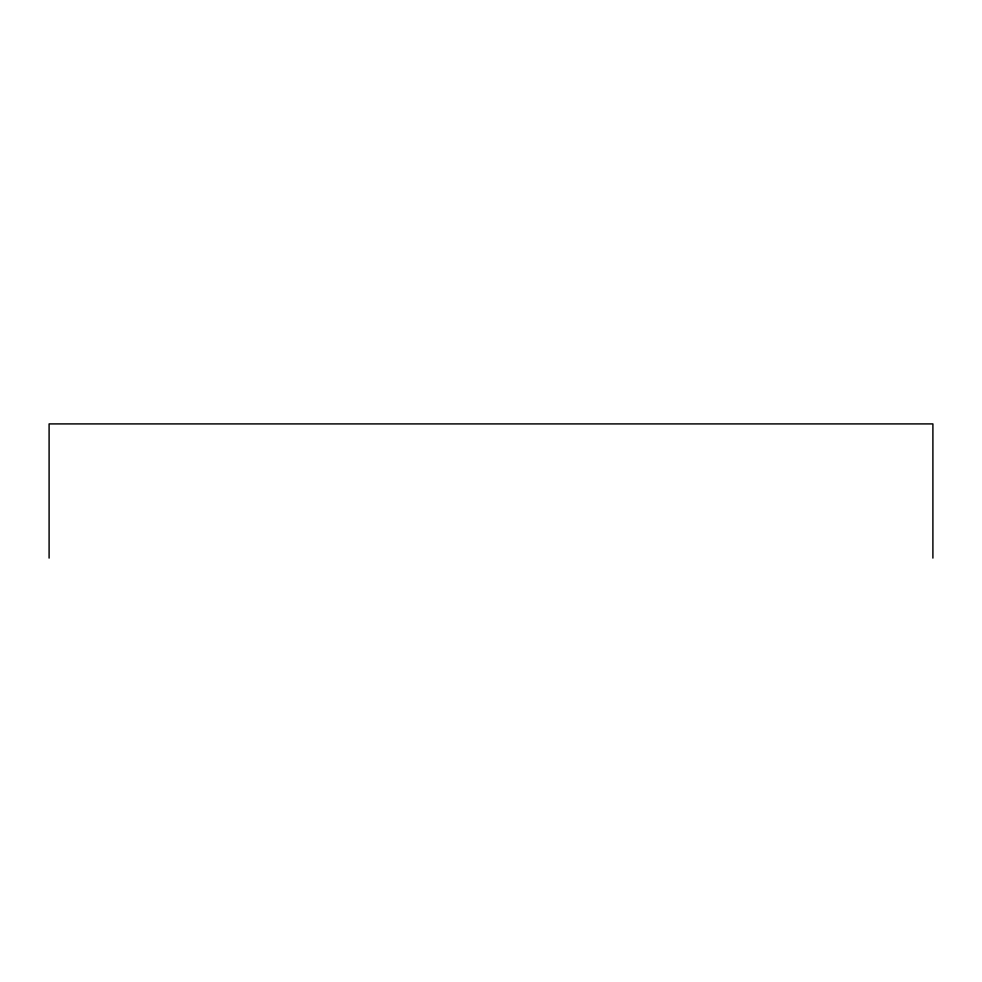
<?xml version="1.0" encoding="UTF-8"?>
<svg xmlns="http://www.w3.org/2000/svg" width="982" height="982" viewBox="0 0 982 982"><rect width="100%" height="100%" fill="white"/><g stroke="black" fill="none" stroke-linecap="round" stroke-linejoin="round"><path stroke-width="1.47" d="M932.9 558.095L932.9 423.905L49.1 423.905L49.1 558.095"/></g></svg>
